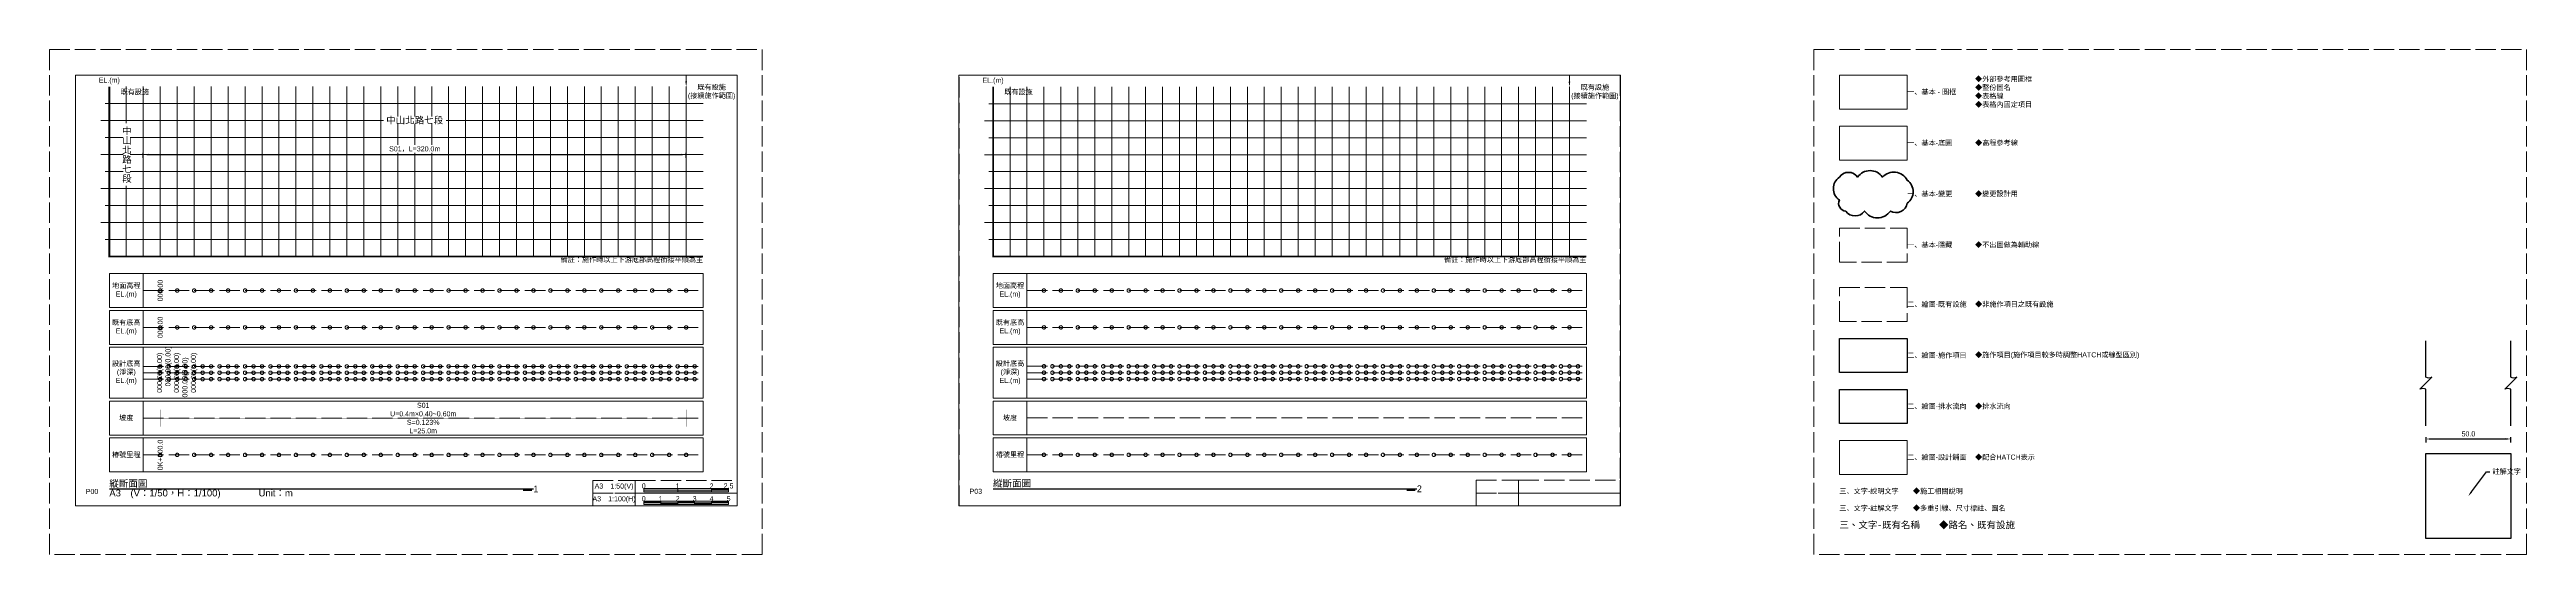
# Paper-space layout 'P03' of a CAD drawing. Extents: x -520 to 940, y 0 to 297.
# The model-space entities are those that its viewports show. They can reach past a viewport. Long polylines and large blocks are cut down to what shows.
import ezdxf
from ezdxf import colors
from ezdxf.entities.mleader import LeaderData, LeaderLine
from ezdxf.math import Vec2, Vec3

# ---------------------------------------------------------------- set-up
doc = ezdxf.new("R2010")
doc.units = 0
doc.header["$MEASUREMENT"] = 0
doc.linetypes.add('ACAD_ISO02W100', pattern=[15, 12, -3])
for name, color, linetype, lineweight in [('一、1.基本-圖框', 7, 'Continuous', 20), ('一、2.基本-底圖', 9, 'Continuous', 20), ('一、3.基本-變更', 1, 'Continuous', 50), ('三、1.文字-說明文字', 2, 'Continuous', 30), ('三、3.文字-註解文字', 2, 'Continuous', 30), ('二、2.繪圖-施作項目', 181, 'Continuous', 30), ('二、3.繪圖-排水流向', 170, 'Continuous', 30), ('二、4.繪圖-設計鋪面', 40, 'Continuous', 20)]:
    doc.layers.add(name, color=color, linetype=linetype, lineweight=lineweight)
doc.layers.add('一、4.基本-隱藏', color=9, linetype='ACAD_ISO02W100', lineweight=20, plot=False)
doc.layers.add('三、4.文字-既有名稱', color=7, linetype='Continuous', lineweight=20, transparency=0.5)
doc.layers.add('二、1.繪圖-既有構造物', color=4, linetype='Continuous', lineweight=20, transparency=0.5)
doc.styles.get("Standard").update_dxf_attribs({"font": 'arial.ttf'})
doc.styles.add('既有名稱', font='kaiu.ttf', dxfattribs={"height": 4})
doc.styles.add('機動調整', font='kaiu.ttf')
doc.styles.add('次圖名', font='MS PGothic.ttf', dxfattribs={"height": 4})
doc.styles.add('註解文字', font='MS PGothic.ttf', dxfattribs={"height": 3})
doc.styles.add('說明文字', font='MS PGothic.ttf', dxfattribs={"height": 3})
doc.dimstyles.new('註解文字', dxfattribs={"dimtxt": 3, "dimasz": 3, "dimexe": 1, "dimexo": 0, "dimgap": 1.5, "dimtad": 2, "dimdec": 1, "dimzin": 0, "dimdsep": 46, "dimtxsty": '註解文字', "dimcen": 0.1, "dimclrd": 256, "dimclre": 256, "dimclrt": 256, "dimadec": 0, "dimazin": 0, "dimtfac": 1, "dimtdec": 1, "dimtofl": 0, "dimtmove": 0, "dimatfit": 3, "dimfxl": 2, "dimfxlon": 1, "dimtfill": 1, "dimtolj": 1, "dimtzin": 0, "dimlwd": -1, "dimlwe": -1, "dimarcsym": 1})

# ---------------------------------------------------------------- blocks, each defined once
blk = doc.blocks.new('*D1')
at = {"layer": 'Defpoints', "color": 0, "transparency": 16777216}
for p in [(880.8, 59.4), (930.8, 67.9), (930.8, 59.4)]:
    blk.add_point(p, dxfattribs=at)
at = {"layer": '三、3.文字-註解文字', "transparency": 16777216}
for p, q in [((880.8, 65.9), (880.8, 68.9)), ((883.8, 67.9), (927.8, 67.9)), ((930.8, 65.9), (930.8, 68.9))]:
    blk.add_line(p, q, dxfattribs=at)
for points in [[(883.8, 68.4), (883.8, 67.4), (880.8, 67.9)], [(927.8, 68.4), (927.8, 67.4), (930.8, 67.9)]]:
    blk.add_solid(points, dxfattribs=at)
at = {"layer": '三、3.文字-註解文字', "transparency": 16777216, "insert": (905.8, 70.9), "char_height": 3, "attachment_point": 5, "style": '註解文字', "bg_fill": 3, "box_fill_scale": 1.25, "bg_fill_color": 256, "bg_fill_true_color": 13158600, "bg_fill_transparency": 0}
blk.add_mtext('\\A1;50.0', dxfattribs=at)
blk = doc.blocks.new('*U2')
at = {"layer": '一、4.基本-隱藏'}
blk.add_circle((10, 0), 1, dxfattribs=at)
blk = doc.blocks.new('*U3')
at = {"layer": '一、4.基本-隱藏', "color": 0, "linetype": 'ByBlock', "lineweight": -2, "transparency": 16777216}
for p in [(40, 126.75), (50, 126.75), (60, 126.75), (70, 126.75), (80, 126.75), (90, 126.75), (100, 126.75), (110, 126.75), (120, 126.75), (130, 126.75), (140, 126.75), (150, 126.75), (160, 126.75), (170, 126.75), (180, 126.75), (190, 126.75), (200, 126.75), (210, 126.75), (220, 126.75), (230, 126.75), (240, 126.75), (250, 126.75), (260, 126.75), (270, 126.75), (280, 126.75), (290, 126.75), (300, 126.75), (310, 126.75), (320, 126.75), (330, 126.75), (340, 126.75), (350, 126.75)]:
    blk.add_blockref('*U2', p, dxfattribs=at)
blk = doc.blocks.new('*U4')
at = {"layer": '一、4.基本-隱藏'}
blk.add_circle((10, 0), 1, dxfattribs=at)
blk = doc.blocks.new('*U5')
at = {"layer": '一、4.基本-隱藏', "color": 0, "linetype": 'ByBlock', "lineweight": -2, "transparency": 16777216}
for p in [(40, 105.0625), (50, 105.0625), (60, 105.0625), (70, 105.0625), (80, 105.0625), (90, 105.0625), (100, 105.0625), (110, 105.0625), (120, 105.0625), (130, 105.0625), (140, 105.0625), (150, 105.0625), (160, 105.0625), (170, 105.0625), (180, 105.0625), (190, 105.0625), (200, 105.0625), (210, 105.0625), (220, 105.0625), (230, 105.0625), (240, 105.0625), (250, 105.0625), (260, 105.0625), (270, 105.0625), (280, 105.0625), (290, 105.0625), (300, 105.0625), (310, 105.0625), (320, 105.0625), (330, 105.0625), (340, 105.0625), (350, 105.0625)]:
    blk.add_blockref('*U4', p, dxfattribs=at)
blk = doc.blocks.new('*U6')
at = {"layer": '一、4.基本-隱藏'}
blk.add_circle((10, 0), 1, dxfattribs=at)
blk = doc.blocks.new('*U7')
at = {"layer": '一、4.基本-隱藏', "color": 0, "linetype": 'ByBlock', "lineweight": -2, "transparency": 16777216}
for p in [(40, 78.375), (45, 78.375), (50, 78.375), (55, 78.375), (60, 78.375), (65, 78.375), (70, 78.375), (75, 78.375), (80, 78.375), (85, 78.375), (90, 78.375), (95, 78.375), (100, 78.375), (105, 78.375), (110, 78.375), (115, 78.375), (120, 78.375), (125, 78.375), (130, 78.375), (135, 78.375), (140, 78.375), (145, 78.375), (150, 78.375), (155, 78.375), (160, 78.375), (165, 78.375), (170, 78.375), (175, 78.375), (180, 78.375), (185, 78.375), (190, 78.375), (195, 78.375), (200, 78.375), (205, 78.375), (210, 78.375), (215, 78.375), (220, 78.375), (225, 78.375), (230, 78.375), (235, 78.375), (240, 78.375), (245, 78.375), (250, 78.375), (255, 78.375), (260, 78.375), (265, 78.375), (270, 78.375), (275, 78.375), (280, 78.375), (285, 78.375), (290, 78.375), (295, 78.375), (300, 78.375), (305, 78.375), (310, 78.375), (315, 78.375), (320, 78.375), (325, 78.375), (330, 78.375), (335, 78.375), (340, 78.375), (345, 78.375), (350, 78.375), (355, 78.375)]:
    blk.add_blockref('*U6', p, dxfattribs=at)
blk = doc.blocks.new('*U8')
at = {"layer": '一、4.基本-隱藏'}
blk.add_circle((10, 0), 1, dxfattribs=at)
blk = doc.blocks.new('*U9')
at = {"layer": '一、4.基本-隱藏', "color": 0, "linetype": 'ByBlock', "lineweight": -2, "transparency": 16777216}
for p in [(40, 30), (50, 30), (60, 30), (70, 30), (80, 30), (90, 30), (100, 30), (110, 30), (120, 30), (130, 30), (140, 30), (150, 30), (160, 30), (170, 30), (180, 30), (190, 30), (200, 30), (210, 30), (220, 30), (230, 30), (240, 30), (250, 30), (260, 30), (270, 30), (280, 30), (290, 30), (300, 30), (310, 30), (320, 30), (330, 30), (340, 30), (350, 30)]:
    blk.add_blockref('*U8', p, dxfattribs=at)
blk = doc.blocks.new('*D10')
at = {"layer": 'Defpoints', "color": 0, "transparency": 16777216}
for p in [(360, 206.8), (40, 166.8), (360, 166.8)]:
    blk.add_point(p, dxfattribs=at)
at = {"layer": '三、3.文字-註解文字', "transparency": 16777216}
for p, q in [((40, 204.8), (40, 207.8)), ((43, 206.8), (357, 206.8)), ((360, 204.8), (360, 207.8))]:
    blk.add_line(p, q, dxfattribs=at)
for points in [[(43, 207.2), (43, 206.2), (40, 206.8)], [(357, 207.2), (357, 206.2), (360, 206.8)]]:
    blk.add_solid(points, dxfattribs=at)
at = {"layer": '三、3.文字-註解文字', "transparency": 16777216, "insert": (200, 209.9), "char_height": 3, "attachment_point": 5, "style": '註解文字', "bg_fill": 3, "box_fill_scale": 1.25, "bg_fill_color": 256, "bg_fill_true_color": 13158600, "bg_fill_transparency": 0}
blk.add_mtext('\\A1;S01，L=320.0m', dxfattribs=at)
blk = doc.blocks.new('*U15')
at = {"layer": '一、4.基本-隱藏'}
blk.add_circle((10, 0), 1, dxfattribs=at)
blk = doc.blocks.new('*U16')
at = {"layer": '一、4.基本-隱藏', "color": 0, "linetype": 'ByBlock', "lineweight": -2, "transparency": 16777216}
for p in [(40, 78.375), (45, 78.375), (50, 78.375), (55, 78.375), (60, 78.375), (65, 78.375), (70, 78.375), (75, 78.375), (80, 78.375), (85, 78.375), (90, 78.375), (95, 78.375), (100, 78.375), (105, 78.375), (110, 78.375), (115, 78.375), (120, 78.375), (125, 78.375), (130, 78.375), (135, 78.375), (140, 78.375), (145, 78.375), (150, 78.375), (155, 78.375), (160, 78.375), (165, 78.375), (170, 78.375), (175, 78.375), (180, 78.375), (185, 78.375), (190, 78.375), (195, 78.375), (200, 78.375), (205, 78.375), (210, 78.375), (215, 78.375), (220, 78.375), (225, 78.375), (230, 78.375), (235, 78.375), (240, 78.375), (245, 78.375), (250, 78.375), (255, 78.375), (260, 78.375), (265, 78.375), (270, 78.375), (275, 78.375), (280, 78.375), (285, 78.375), (290, 78.375), (295, 78.375), (300, 78.375), (305, 78.375), (310, 78.375), (315, 78.375), (320, 78.375), (325, 78.375), (330, 78.375), (335, 78.375), (340, 78.375), (345, 78.375), (350, 78.375), (355, 78.375)]:
    blk.add_blockref('*U15', p, dxfattribs=at)
blk = doc.blocks.new('*U17')
at = {"layer": '一、4.基本-隱藏'}
blk.add_circle((10, 0), 1, dxfattribs=at)
blk = doc.blocks.new('*U18')
at = {"layer": '一、4.基本-隱藏', "color": 0, "linetype": 'ByBlock', "lineweight": -2, "transparency": 16777216}
for p in [(40, 78.375), (45, 78.375), (50, 78.375), (55, 78.375), (60, 78.375), (65, 78.375), (70, 78.375), (75, 78.375), (80, 78.375), (85, 78.375), (90, 78.375), (95, 78.375), (100, 78.375), (105, 78.375), (110, 78.375), (115, 78.375), (120, 78.375), (125, 78.375), (130, 78.375), (135, 78.375), (140, 78.375), (145, 78.375), (150, 78.375), (155, 78.375), (160, 78.375), (165, 78.375), (170, 78.375), (175, 78.375), (180, 78.375), (185, 78.375), (190, 78.375), (195, 78.375), (200, 78.375), (205, 78.375), (210, 78.375), (215, 78.375), (220, 78.375), (225, 78.375), (230, 78.375), (235, 78.375), (240, 78.375), (245, 78.375), (250, 78.375), (255, 78.375), (260, 78.375), (265, 78.375), (270, 78.375), (275, 78.375), (280, 78.375), (285, 78.375), (290, 78.375), (295, 78.375), (300, 78.375), (305, 78.375), (310, 78.375), (315, 78.375), (320, 78.375), (325, 78.375), (330, 78.375), (335, 78.375), (340, 78.375), (345, 78.375), (350, 78.375), (355, 78.375)]:
    blk.add_blockref('*U17', p, dxfattribs=at)
blk = doc.blocks.new('*U35')
at = {"layer": '一、4.基本-隱藏'}
blk.add_circle((10, 0), 1, dxfattribs=at)
blk = doc.blocks.new('*U36')
at = {"layer": '一、4.基本-隱藏', "color": 0, "linetype": 'ByBlock', "lineweight": -2, "transparency": 16777216}
for p in [(40, -473.25), (50, -473.25), (60, -473.25), (70, -473.25), (80, -473.25), (90, -473.25), (100, -473.25), (110, -473.25), (120, -473.25), (130, -473.25), (140, -473.25), (150, -473.25), (160, -473.25), (170, -473.25), (180, -473.25), (190, -473.25), (200, -473.25), (210, -473.25), (220, -473.25), (230, -473.25), (240, -473.25), (250, -473.25), (260, -473.25), (270, -473.25), (280, -473.25), (290, -473.25), (300, -473.25), (310, -473.25), (320, -473.25), (330, -473.25), (340, -473.25), (350, -473.25)]:
    blk.add_blockref('*U35', p, dxfattribs=at)
blk = doc.blocks.new('*U37')
at = {"layer": '一、4.基本-隱藏'}
blk.add_circle((10, 0), 1, dxfattribs=at)
blk = doc.blocks.new('*U38')
at = {"layer": '一、4.基本-隱藏', "color": 0, "linetype": 'ByBlock', "lineweight": -2, "transparency": 16777216}
for p in [(40, -494.9375), (50, -494.9375), (60, -494.9375), (70, -494.9375), (80, -494.9375), (90, -494.9375), (100, -494.9375), (110, -494.9375), (120, -494.9375), (130, -494.9375), (140, -494.9375), (150, -494.9375), (160, -494.9375), (170, -494.9375), (180, -494.9375), (190, -494.9375), (200, -494.9375), (210, -494.9375), (220, -494.9375), (230, -494.9375), (240, -494.9375), (250, -494.9375), (260, -494.9375), (270, -494.9375), (280, -494.9375), (290, -494.9375), (300, -494.9375), (310, -494.9375), (320, -494.9375), (330, -494.9375), (340, -494.9375), (350, -494.9375)]:
    blk.add_blockref('*U37', p, dxfattribs=at)
blk = doc.blocks.new('*U39')
at = {"layer": '一、4.基本-隱藏'}
blk.add_circle((10, 0), 1, dxfattribs=at)
blk = doc.blocks.new('*U40')
at = {"layer": '一、4.基本-隱藏', "color": 0, "linetype": 'ByBlock', "lineweight": -2, "transparency": 16777216}
for p in [(40, -521.625), (45, -521.625), (50, -521.625), (55, -521.625), (60, -521.625), (65, -521.625), (70, -521.625), (75, -521.625), (80, -521.625), (85, -521.625), (90, -521.625), (95, -521.625), (100, -521.625), (105, -521.625), (110, -521.625), (115, -521.625), (120, -521.625), (125, -521.625), (130, -521.625), (135, -521.625), (140, -521.625), (145, -521.625), (150, -521.625), (155, -521.625), (160, -521.625), (165, -521.625), (170, -521.625), (175, -521.625), (180, -521.625), (185, -521.625), (190, -521.625), (195, -521.625), (200, -521.625), (205, -521.625), (210, -521.625), (215, -521.625), (220, -521.625), (225, -521.625), (230, -521.625), (235, -521.625), (240, -521.625), (245, -521.625), (250, -521.625), (255, -521.625), (260, -521.625), (265, -521.625), (270, -521.625), (275, -521.625), (280, -521.625), (285, -521.625), (290, -521.625), (295, -521.625), (300, -521.625), (305, -521.625), (310, -521.625), (315, -521.625), (320, -521.625), (325, -521.625), (330, -521.625), (335, -521.625), (340, -521.625), (345, -521.625), (350, -521.625), (355, -521.625)]:
    blk.add_blockref('*U39', p, dxfattribs=at)
blk = doc.blocks.new('*U41')
at = {"layer": '一、4.基本-隱藏'}
blk.add_circle((10, 0), 1, dxfattribs=at)
blk = doc.blocks.new('*U42')
at = {"layer": '一、4.基本-隱藏', "color": 0, "linetype": 'ByBlock', "lineweight": -2, "transparency": 16777216}
for p in [(40, -570), (50, -570), (60, -570), (70, -570), (80, -570), (90, -570), (100, -570), (110, -570), (120, -570), (130, -570), (140, -570), (150, -570), (160, -570), (170, -570), (180, -570), (190, -570), (200, -570), (210, -570), (220, -570), (230, -570), (240, -570), (250, -570), (260, -570), (270, -570), (280, -570), (290, -570), (300, -570), (310, -570), (320, -570), (330, -570), (340, -570), (350, -570)]:
    blk.add_blockref('*U41', p, dxfattribs=at)
blk = doc.blocks.new('*U33')
at = {"layer": '一、4.基本-隱藏'}
blk.add_circle((10, 0), 1, dxfattribs=at)
blk = doc.blocks.new('*U34')
at = {"layer": '一、4.基本-隱藏', "color": 0, "linetype": 'ByBlock', "lineweight": -2, "transparency": 16777216}
for p in [(40, 78.375), (45, 78.375), (50, 78.375), (55, 78.375), (60, 78.375), (65, 78.375), (70, 78.375), (75, 78.375), (80, 78.375), (85, 78.375), (90, 78.375), (95, 78.375), (100, 78.375), (105, 78.375), (110, 78.375), (115, 78.375), (120, 78.375), (125, 78.375), (130, 78.375), (135, 78.375), (140, 78.375), (145, 78.375), (150, 78.375), (155, 78.375), (160, 78.375), (165, 78.375), (170, 78.375), (175, 78.375), (180, 78.375), (185, 78.375), (190, 78.375), (195, 78.375), (200, 78.375), (205, 78.375), (210, 78.375), (215, 78.375), (220, 78.375), (225, 78.375), (230, 78.375), (235, 78.375), (240, 78.375), (245, 78.375), (250, 78.375), (255, 78.375), (260, 78.375), (265, 78.375), (270, 78.375), (275, 78.375), (280, 78.375), (285, 78.375), (290, 78.375), (295, 78.375), (300, 78.375), (305, 78.375), (310, 78.375), (315, 78.375), (320, 78.375), (325, 78.375), (330, 78.375), (335, 78.375), (340, 78.375), (345, 78.375), (350, 78.375), (355, 78.375)]:
    blk.add_blockref('*U33', p, dxfattribs=at)
blk = doc.blocks.new('*U31')
at = {"layer": '一、4.基本-隱藏'}
blk.add_circle((10, 0), 1, dxfattribs=at)
blk = doc.blocks.new('*U32')
at = {"layer": '一、4.基本-隱藏', "color": 0, "linetype": 'ByBlock', "lineweight": -2, "transparency": 16777216}
for p in [(40, 78.375), (45, 78.375), (50, 78.375), (55, 78.375), (60, 78.375), (65, 78.375), (70, 78.375), (75, 78.375), (80, 78.375), (85, 78.375), (90, 78.375), (95, 78.375), (100, 78.375), (105, 78.375), (110, 78.375), (115, 78.375), (120, 78.375), (125, 78.375), (130, 78.375), (135, 78.375), (140, 78.375), (145, 78.375), (150, 78.375), (155, 78.375), (160, 78.375), (165, 78.375), (170, 78.375), (175, 78.375), (180, 78.375), (185, 78.375), (190, 78.375), (195, 78.375), (200, 78.375), (205, 78.375), (210, 78.375), (215, 78.375), (220, 78.375), (225, 78.375), (230, 78.375), (235, 78.375), (240, 78.375), (245, 78.375), (250, 78.375), (255, 78.375), (260, 78.375), (265, 78.375), (270, 78.375), (275, 78.375), (280, 78.375), (285, 78.375), (290, 78.375), (295, 78.375), (300, 78.375), (305, 78.375), (310, 78.375), (315, 78.375), (320, 78.375), (325, 78.375), (330, 78.375), (335, 78.375), (340, 78.375), (345, 78.375), (350, 78.375), (355, 78.375)]:
    blk.add_blockref('*U31', p, dxfattribs=at)

msp = doc.modelspace()

# ---------------------------------------------------------------- hatches: boundary and pattern name
at = {"layer": '一、1.基本-圖框'}
h = msp.add_hatch(color=256, dxfattribs=at)
h.dxf.hatch_style = 1
h.paths.add_polyline_path([(335, 10.25), (335, 9.25), (355, 9.25), (355, 10.25)])
h = msp.add_hatch(color=256, dxfattribs=at)
h.dxf.hatch_style = 1
h.paths.add_polyline_path([(335, 2.75), (335, 1.75), (345, 1.75), (345, 2.75)])
h = msp.add_hatch(color=256, dxfattribs=at)
h.dxf.hatch_style = 1
h.paths.add_polyline_path([(345, 1.75), (345, 0.75), (355, 0.75), (355, 1.75)])
h = msp.add_hatch(color=256, dxfattribs=at)
h.dxf.hatch_style = 1
h.paths.add_polyline_path([(355, 9.25), (355, 8.25), (375, 8.25), (375, 9.25)])
h = msp.add_hatch(color=256, dxfattribs=at)
h.dxf.hatch_style = 1
h.paths.add_polyline_path([(355, 2.75), (355, 1.75), (365, 1.75), (365, 2.75)])
h = msp.add_hatch(color=256, dxfattribs=at)
h.dxf.hatch_style = 1
h.paths.add_polyline_path([(375, 0.75), (375, 1.75), (365, 1.75), (365, 0.75)])
h = msp.add_hatch(color=256, dxfattribs=at)
h.dxf.hatch_style = 1
h.paths.add_polyline_path([(375, 10.25), (375, 9.25), (385, 9.25), (385, 10.25)])
h = msp.add_hatch(color=256, dxfattribs=at)
h.dxf.hatch_style = 1
h.paths.add_polyline_path([(375, 2.75), (375, 1.75), (385, 1.75), (385, 2.75)])

# ---------------------------------------------------------------- linework, layer by layer
for points in [[(20, 236.75), (17.5, 236.75)], [(20, 226.75), (15, 226.75)], [(20, 206.75), (15, 206.75)], [(20, 216.75), (17.5, 216.75)], [(20, 196.75), (17.5, 196.75)], [(20, 186.75), (15, 186.75)], [(20, 176.75), (17.5, 176.75)], [(20, 166.75), (15, 166.75)], [(20, 166.75), (370, 166.75)], [(20, 156.75), (17.5, 156.75)], [(335, 9.25), (385, 9.25)], [(335, 1.75), (385, 1.75)], [(345, 0.75), (345, 2.75)], [(355, 8.25), (355, 10.25)], [(355, 0.75), (355, 2.75)], [(365, 0.75), (365, 2.75)], [(375, 8.25), (375, 10.25)], [(375, 0.75), (375, 2.75)], [(20, -363.25), (17.5, -363.25)], [(20, -373.25), (15, -373.25)], [(20, -393.25), (15, -393.25)], [(20, -383.25), (17.5, -383.25)], [(20, -403.25), (17.5, -403.25)], [(20, -413.25), (15, -413.25)], [(20, -423.25), (17.5, -423.25)], [(20, -433.25), (15, -433.25)], [(20, -433.25), (370, -433.25)], [(20, -443.25), (17.5, -443.25)]]:
    msp.add_lwpolyline(points, dxfattribs=at)
at = {"layer": '一、1.基本-圖框', "const_width": 1}
for points in [[(370, 146.75), (20, 146.75), (20, 246.75)], [(370, -453.25), (20, -453.25), (20, -353.25)]]:
    msp.add_lwpolyline(points, dxfattribs=at)
at = {"layer": '一、1.基本-圖框'}
for points in [[(20, 136.75), (40, 136.75), (40, 116.75), (20, 116.75)], [(40, 136.75), (370, 136.75), (370, 116.75), (40, 116.75)], [(20, 115.06), (40, 115.06), (40, 95.06), (20, 95.06)], [(40, 115.06), (370, 115.06), (370, 95.06), (40, 95.06)], [(20, 93.38), (40, 93.38), (40, 63.38), (20, 63.38)], [(40, 93.38), (370, 93.38), (370, 63.38), (40, 63.38)], [(20, 61.69), (40, 61.69), (40, 41.69), (20, 41.69)], [(40, 61.69), (370, 61.69), (370, 41.69), (40, 41.69)], [(20, 40), (40, 40), (40, 20), (20, 20)], [(40, 40), (370, 40), (370, 20), (40, 20)], [(335, 10.25), (385, 10.25), (385, 8.25), (335, 8.25)], [(385, 2.75), (385, 0.75), (335, 0.75), (335, 2.75)], [(20, -463.25), (40, -463.25), (40, -483.25), (20, -483.25)], [(40, -463.25), (370, -463.25), (370, -483.25), (40, -483.25)], [(20, -484.94), (40, -484.94), (40, -504.94), (20, -504.94)], [(40, -484.94), (370, -484.94), (370, -504.94), (40, -504.94)], [(20, -506.62), (40, -506.62), (40, -536.62), (20, -536.62)], [(40, -506.62), (370, -506.62), (370, -536.62), (40, -536.62)], [(20, -538.31), (40, -538.31), (40, -558.31), (20, -558.31)], [(40, -538.31), (370, -538.31), (370, -558.31), (40, -558.31)], [(20, -560), (40, -560), (40, -580), (20, -580)], [(40, -560), (370, -560), (370, -580), (40, -580)]]:
    msp.add_lwpolyline(points, close=True, dxfattribs=at)
at = {"layer": '一、2.基本-底圖'}
for points in [[(20, 236.75), (370, 236.75)], [(30, 246.75), (30, 146.75)], [(40, 246.75), (40, 146.75)], [(50, 246.75), (50, 146.75)], [(60, 246.75), (60, 146.75)], [(70, 246.75), (70, 146.75)], [(80, 246.75), (80, 146.75)], [(90, 246.75), (90, 146.75)], [(100, 246.75), (100, 146.75)], [(110, 246.75), (110, 146.75)], [(120, 246.75), (120, 146.75)], [(130, 246.75), (130, 146.75)], [(140, 246.75), (140, 146.75)], [(150, 246.75), (150, 146.75)], [(160, 246.75), (160, 146.75)], [(170, 246.75), (170, 146.75)], [(180, 246.75), (180, 146.75)], [(190, 246.75), (190, 146.75)], [(200, 246.75), (200, 146.75)], [(210, 246.75), (210, 146.75)], [(220, 246.75), (220, 146.75)], [(230, 246.75), (230, 146.75)], [(240, 246.75), (240, 146.75)], [(250, 246.75), (250, 146.75)], [(260, 246.75), (260, 146.75)], [(270, 246.75), (270, 146.75)], [(280, 246.75), (280, 146.75)], [(290, 246.75), (290, 146.75)], [(300, 246.75), (300, 146.75)], [(310, 246.75), (310, 146.75)], [(320, 246.75), (320, 146.75)], [(330, 246.75), (330, 146.75)], [(340, 246.75), (340, 146.75)], [(350, 246.75), (350, 146.75)], [(360, 246.75), (360, 146.75)], [(20, 226.75), (370, 226.75)], [(20, 216.75), (370, 216.75)], [(20, 206.75), (370, 206.75)], [(20, 196.75), (370, 196.75)], [(20, 186.75), (370, 186.75)], [(20, 176.75), (370, 176.75)], [(20, 166.75), (370, 166.75)], [(20, 156.75), (370, 156.75)], [(20, -363.25), (370, -363.25)], [(30, -353.25), (30, -453.25)], [(40, -353.25), (40, -453.25)], [(50, -353.25), (50, -453.25)], [(60, -353.25), (60, -453.25)], [(70, -353.25), (70, -453.25)], [(80, -353.25), (80, -453.25)], [(90, -353.25), (90, -453.25)], [(100, -353.25), (100, -453.25)], [(110, -353.25), (110, -453.25)], [(120, -353.25), (120, -453.25)], [(130, -353.25), (130, -453.25)], [(140, -353.25), (140, -453.25)], [(150, -353.25), (150, -453.25)], [(160, -353.25), (160, -453.25)], [(170, -353.25), (170, -453.25)], [(180, -353.25), (180, -453.25)], [(190, -353.25), (190, -453.25)], [(200, -353.25), (200, -453.25)], [(210, -353.25), (210, -453.25)], [(220, -353.25), (220, -453.25)], [(230, -353.25), (230, -453.25)], [(240, -353.25), (240, -453.25)], [(250, -353.25), (250, -453.25)], [(260, -353.25), (260, -453.25)], [(270, -353.25), (270, -453.25)], [(280, -353.25), (280, -453.25)], [(290, -353.25), (290, -453.25)], [(300, -353.25), (300, -453.25)], [(310, -353.25), (310, -453.25)], [(320, -353.25), (320, -453.25)], [(330, -353.25), (330, -453.25)], [(340, -353.25), (340, -453.25)], [(350, -353.25), (350, -453.25)], [(360, -353.25), (360, -453.25)], [(20, -373.25), (370, -373.25)], [(20, -383.25), (370, -383.25)], [(20, -393.25), (370, -393.25)], [(20, -403.25), (370, -403.25)], [(20, -413.25), (370, -413.25)], [(20, -423.25), (370, -423.25)], [(20, -433.25), (370, -433.25)], [(20, -443.25), (370, -443.25)]]:
    msp.add_lwpolyline(points, dxfattribs=at)
at = {"layer": '一、4.基本-隱藏'}
for points in [[(0, 253.5), (390, 253.5), (390, 0), (0, 0)], [(305, 15), (330, 15), (330, 7.5), (305, 7.5)], [(330, 15), (390, 15), (390, 7.5), (330, 7.5)], [(305, 7.5), (330, 7.5), (330, 0), (305, 0)], [(330, 7.5), (390, 7.5), (390, 0), (330, 0)], [(0, -346.5), (390, -346.5), (390, -600), (0, -600)], [(305, -585), (330, -585), (330, -592.5), (305, -592.5)], [(305, -592.5), (330, -592.5), (330, -600), (305, -600)], [(330, -585), (390, -585), (390, -592.5), (330, -592.5)], [(330, -592.5), (390, -592.5), (390, -600), (330, -600)]]:
    msp.add_lwpolyline(points, close=True, dxfattribs=at)
for points in [[(40, 126.75), (370, 126.75)], [(40, 105.06), (370, 105.06)], [(40, 82.12), (370, 82.12)], [(40, 78.38), (370, 78.38)], [(40, 74.62), (370, 74.62)], [(40, 51.69), (370, 51.69)], [(40, 30), (370, 30)], [(40, -473.25), (370, -473.25)], [(40, -494.94), (370, -494.94)], [(40, -517.88), (370, -517.88)], [(40, -521.62), (370, -521.62)], [(40, -525.38), (370, -525.38)], [(40, -548.31), (370, -548.31)], [(40, -570), (370, -570)]]:
    msp.add_lwpolyline(points, dxfattribs=at)
at = {"layer": '三、1.文字-說明文字', "const_width": 0.25}
for points in [[(50, 56.69), (50, 46.69)], [(50, 51.69), (360, 51.69)], [(360, 56.69), (360, 46.69)]]:
    msp.add_lwpolyline(points, dxfattribs=at)
at = {"layer": '三、3.文字-註解文字'}
for points in [[(20, 10), (270, 10)], [(269, 9), (264, 9)], [(20, -590), (270, -590)], [(269, -591), (264, -591)]]:
    msp.add_lwpolyline(points, dxfattribs=at)

# ---------------------------------------------------------------- block references
at = {"layer": '一、4.基本-隱藏'}
for name, p in [('*U3', (0, 0)), ('*U5', (0, 0)), ('*U18', (0, 3.75)), ('*U7', (0, 0)), ('*U16', (0, -3.75)), ('*U9', (0, 0)), ('*U36', (0, 0)), ('*U38', (0, 0)), ('*U32', (0, -596.25)), ('*U40', (0, 0)), ('*U34', (0, -603.75)), ('*U42', (0, 0))]:
    msp.add_blockref(name, p, dxfattribs=at)

# ---------------------------------------------------------------- texts
at = {"layer": '一、1.基本-圖框', "char_height": 3}
for s, width, gutter_width, insert, attachment_point, style in [('{\\fMS PGothic|b0|i0|c128|p34;EL.(m)}', 17.8344, 15, (20, 250.12), 5, '說明文字'), ('備註：施作時以上下游底部高程銜接平順為主', 84.8921, 20, (370, 144.75), 6, '機動調整'), ('地面高程\\PEL.(m)', 17.8344, 15, (30, 126.75), 5, '說明文字'), ('既有底高{\\fMS PGothic|b0|i0|c128|p34;EL.(m)}', 17.8344, 15, (30, 105.06), 5, '說明文字'), ('設計底高\\P(淨深)\\PEL.(m)', 17.8344, 15, (30, 78.38), 5, '說明文字'), ('坡度', 17.8344, 15, (30, 51.69), 5, '說明文字'), ('樁號里程', 17.8344, 15, (30, 30), 5, '說明文字'), ('1', 3.3882, 15, (345, 2.75), 8, '註解文字'), ('2', 3.3882, 15, (355, 2.75), 8, '註解文字'), ('1', 3.3882, 15, (355, 10.25), 8, '註解文字'), ('3', 3.3882, 15, (365, 2.75), 8, '註解文字'), ('4', 3.3882, 15, (375, 2.75), 8, '註解文字'), ('2', 3.3882, 15, (375, 10.25), 8, '註解文字'), ('2.5', 3.3882, 15, (385, 10.25), 8, '註解文字'), ('5', 3.3882, 15, (385, 2.75), 8, '註解文字'), ('{\\fMS PGothic|b0|i0|c128|p34;EL.(m)}', 17.8344, 15, (20, -349.88), 5, '說明文字'), ('備註：施作時以上下游底部高程銜接平順為主', 84.8921, 20, (370, -455.25), 6, '機動調整'), ('地面高程\\PEL.(m)', 17.8344, 15, (30, -473.25), 5, '說明文字'), ('既有底高{\\fMS PGothic|b0|i0|c128|p34;EL.(m)}', 17.8344, 15, (30, -494.94), 5, '說明文字'), ('設計底高\\P(淨深)\\PEL.(m)', 17.8344, 15, (30, -521.62), 5, '說明文字'), ('坡度', 17.8344, 15, (30, -548.31), 5, '說明文字'), ('樁號里程', 17.8344, 15, (30, -570), 5, '說明文字')]:
    msp.add_mtext_dynamic_manual_height_columns(s, width=width, gutter_width=gutter_width, heights=[0], dxfattribs=dict(at, insert=insert, attachment_point=attachment_point, style=style))
for s, width, insert, attachment_point in [('{\\fMS PGothic|b0|i0|c128|p34;A3\u30001:100(}H{\\fMS PGothic|b0|i0|c128|p34;)}', 23.3155, (317.5, 3.75), 5), ('{\\fMS PGothic|b0|i0|c128|p34;A3\u30001:}5{\\fMS PGothic|b0|i0|c128|p34;0(V)}', 23.6132, (317.5, 11.25), 5), ('{\\fMS PGothic|b0|i0|c128|p34;0}', 3.3882, (335, 10.25), 8), ('{\\fMS PGothic|b0|i0|c128|p34;0}', 3.3882, (335, 2.75), 8)]:
    msp.add_mtext_dynamic_manual_height_columns(s, width=width, gutter_width=15, heights=[0], dxfattribs=dict(at, insert=insert, attachment_point=attachment_point))
at = {"layer": '一、1.基本-圖框', "char_height": 3, "width": 3.3882, "attachment_point": 8, "style": '次圖名'}
for insert in [(335, 10.25), (335, 10.25), (335, 10.25), (335, 10.25), (335, 10.25), (335, 10.25), (335, 10.25), (335, 10.25), (335, 10.25), (335, 2.75), (335, 2.75), (335, 2.75), (335, 2.75), (335, 2.75), (335, 2.75), (335, 2.75), (335, 2.75), (335, 2.75)]:
    msp.add_mtext('0', dxfattribs=dict(at, insert=insert))
at = {"layer": '一、4.基本-隱藏', "char_height": 3, "style": '說明文字'}
for s, width, insert, attachment_point in [('{\\fMS PGothic|b0|i0|c128|p34;既有設施}\\P(接續施作範圍)', 30.6621, (375, 243.5), 5), ('既有設施', 17.9393, (35, 243.5), 5), ('P00', 4.1773, (13.5, 8.5), 6), ('既有設施', 17.9393, (35, -356.5), 5), ('{\\fMS PGothic|b0|i0|c128|p34;既有設施}\\P(接續施作範圍)', 30.6621, (375, -356.5), 5), ('{\\fMS PGothic|b0|i0|c128|p34;P0}3', 4.1773, (13.5, -591.5), 6)]:
    msp.add_mtext_dynamic_manual_height_columns(s, width=width, gutter_width=15, heights=[0], dxfattribs=dict(at, insert=insert, attachment_point=attachment_point))
at = {"layer": '三、1.文字-說明文字', "char_height": 3, "attachment_point": 5, "rotation": 90}
for s, insert in [('{\\fMS PGothic|b0|i0|c128|p34;000.00}', (50, 126.75)), ('{\\fMS PGothic|b0|i0|c128|p34;000.00}', (50, 105.06)), ('{\\fMS PGothic|b0|i0|c128|p34;000.00}(0.00)', (50, 78.38)), ('{\\fMS PGothic|b0|i0|c128|p34;000.00}(0.00)', (55, 82.12)), ('{\\fMS PGothic|b0|i0|c128|p34;000.00}(0.00)', (60, 78.38)), ('{\\fMS PGothic|b0|i0|c128|p34;000.00}(0.00)', (70, 78.38)), ('{\\fMS PGothic|b0|i0|c128|p34;000.00}(0.00)', (65, 75.62)), ('0K+000.0', (50, 30))]:
    msp.add_mtext_dynamic_manual_height_columns(s, width=8.5529, gutter_width=15, heights=[0], dxfattribs=dict(at, insert=insert))
at = {"layer": '三、1.文字-說明文字', "insert": (205, 51.69), "char_height": 3, "attachment_point": 5, "style": '說明文字'}
msp.add_mtext_dynamic_manual_height_columns('{\\fMS PGothic|b0|i0|c128|p34;S01\\PU=0.4m×0.40~0.60m\\PS=0.123%\\PL=25.0m}', width=49.9266, gutter_width=15, heights=[0], dxfattribs=at)
at = {"layer": '三、3.文字-註解文字', "char_height": 4, "attachment_point": 4, "style": '次圖名'}
for s, width, insert in [('縱斷面圖', 40.7736, (20, 13)), ('1', 3, (270, 10)), ('縱斷面圖', 40.7736, (20, -587)), ('2', 3, (270, -590))]:
    msp.add_mtext_dynamic_manual_height_columns(s, width=width, gutter_width=15, heights=[0], dxfattribs=dict(at, insert=insert))
at = {"layer": '三、3.文字-註解文字', "insert": (20, 7), "char_height": 4, "attachment_point": 4}
msp.add_mtext_dynamic_manual_height_columns('A3\u3000(V：1/50，H：1/100)\u3000\u3000\u3000\u3000Unit：m', width=115.7969, gutter_width=15, heights=[0], dxfattribs=at)

# ---------------------------------------------------------------- leaders
at = {"layer": '一、4.基本-隱藏'}
ml = msp.add_multileader_mtext('Standard', dxfattribs=at)
ml.set_content('建議起始點', color=256, style='註解文字')
ml.set_leader_properties(color=256, linetype='ByLayer', lineweight=-1)
ml.build(insert=Vec2(0, 0))
ml.multileader.update_dxf_attribs({"dogleg_length": 2, "arrow_head_size": 3})
ctx = ml.context
ctx.base_point, ctx.char_height, ctx.arrow_head_size, ctx.landing_gap_size, ctx.plane_origin = Vec3(52, 273.5), 3, 3, 1.5, Vec3(50, 246.75)
notes = []
notes.append((ctx, [(0, (1, 1, 0), (50, 273.5), (1, 0), 2, [(0, [(50, 253.5)], 0, [])])]))
ctx.mtext.insert, ctx.mtext.flow_direction = Vec3(53.5, 275.26), 5
ml = msp.add_multileader_mtext('Standard', dxfattribs=at)
ml.set_content('建議終止點', color=256, style='註解文字')
ml.set_leader_properties(color=256, linetype='ByLayer', lineweight=-1)
ml.build(insert=Vec2(0, 0))
ml.multileader.update_dxf_attribs({"dogleg_length": 2, "arrow_head_size": 3})
ctx = ml.context
ctx.base_point, ctx.char_height, ctx.arrow_head_size, ctx.landing_gap_size, ctx.plane_origin = Vec3(362, 273.5), 3, 3, 1.5, Vec3(360, 246.75)
notes.append((ctx, [(0, (1, 1, 0), (360, 273.5), (1, 0), 2, [(0, [(360, 246.75)], 0, [])])]))
ctx.mtext.insert, ctx.mtext.flow_direction = Vec3(363.5, 275.26), 5
ml = msp.add_multileader_mtext('Standard', dxfattribs=at)
ml.set_content('建議起始點', color=256, style='註解文字')
ml.set_leader_properties(color=256, linetype='ByLayer', lineweight=-1)
ml.build(insert=Vec2(0, 0))
ml.multileader.update_dxf_attribs({"dogleg_length": 2, "arrow_head_size": 3})
ctx = ml.context
ctx.base_point, ctx.char_height, ctx.arrow_head_size, ctx.landing_gap_size, ctx.plane_origin = Vec3(52, -326.5), 3, 3, 1.5, Vec3(50, -353.25)
notes.append((ctx, [(0, (1, 1, 0), (50, -326.5), (1, 0), 2, [(0, [(50, -346.5)], 0, [])])]))
ctx.mtext.insert, ctx.mtext.flow_direction = Vec3(53.5, -324.74), 5
ml = msp.add_multileader_mtext('Standard', dxfattribs=at)
ml.set_content('建議終止點', color=256, style='註解文字')
ml.set_leader_properties(color=256, linetype='ByLayer', lineweight=-1)
ml.build(insert=Vec2(0, 0))
ml.multileader.update_dxf_attribs({"dogleg_length": 2, "arrow_head_size": 3})
ctx = ml.context
ctx.base_point, ctx.char_height, ctx.arrow_head_size, ctx.landing_gap_size, ctx.plane_origin = Vec3(362, -326.5), 3, 3, 1.5, Vec3(360, -353.25)
notes.append((ctx, [(0, (1, 1, 0), (360, -326.5), (1, 0), 2, [(0, [(360, -353.25)], 0, [])])]))
ctx.mtext.insert, ctx.mtext.flow_direction = Vec3(363.5, -324.74), 5
for ctx, leaders in notes:
    for number, flags, end, landing, length, lines in leaders:
        leader = LeaderData()
        leader.index, (leader.has_last_leader_line, leader.has_dogleg_vector, leader.attachment_direction) = number, flags
        leader.last_leader_point, leader.dogleg_vector, leader.dogleg_length = Vec3(end), Vec3(landing), length
        for number, points, colour, breaks in lines:
            line = LeaderLine()
            line.index, line.vertices, line.color, line.breaks = number, Vec3.list(points), colors.encode_raw_color(colour), breaks
            leader.lines.append(line)
        ctx.leaders.append(leader)

# ---------------------------------------------------------------- next in the draw order: texts
at = {"layer": '三、4.文字-既有名稱', "insert": (200, 226.75), "char_height": 4, "attachment_point": 5, "style": '既有名稱', "bg_fill": 3, "box_fill_scale": 1, "bg_fill_color": 256, "bg_fill_transparency": 0}
msp.add_mtext_dynamic_manual_height_columns('中山北路七段', width=36.7052, gutter_width=20, heights=[0], dxfattribs=at)

# ---------------------------------------------------------------- next in the draw order: dimensions: what is measured, and where the dimension line sits
at = {"layer": '三、3.文字-註解文字'}
dim = msp.add_linear_dim(base=(360, 206.75), p1=(40, 166.75), p2=(360, 166.75), text='S01，L=320.0m', dimstyle='註解文字', dxfattribs=at)
dim.commit()
dim.dimension.update_dxf_attribs({"geometry": '*D10', "text_midpoint": (200, 209.95)})

# ---------------------------------------------------------------- next in the draw order: texts
at = {"layer": '三、4.文字-既有名稱', "insert": (30, 206.75), "char_height": 4, "attachment_point": 5, "rotation": 270, "style": '既有名稱', "bg_fill": 3, "box_fill_scale": 1, "bg_fill_color": 256, "bg_fill_transparency": 0}
msp.add_mtext_dynamic_manual_height_columns('{\\f@DFKai-SB|b0|i0|c136|p65;中山北路七段}', width=36.7052, gutter_width=20, heights=[7.95], dxfattribs=at)

psp = doc.layouts.new('P03')

# ---------------------------------------------------------------- linework, layer by layer
at = {"layer": '一、1.基本-圖框'}
psp.add_lwpolyline([(535, 282), (575, 282), (575, 262), (535, 262)], close=True, dxfattribs=at)
at = {"layer": '一、2.基本-底圖'}
psp.add_lwpolyline([(535, 252), (575, 252), (575, 232), (535, 232)], close=True, dxfattribs=at)
at = {"layer": '一、3.基本-變更'}
psp.add_lwpolyline([(535, 222, 0.5205671), (535, 208.47, 0.5205671), (538.72, 202, 0.5205671), (549.81, 202, 0.5205671), (565.04, 202, 0.5205671), (575, 206.6, 0.5205671), (575, 220.17, 0.5205671), (560.41, 222, 0.5205671), (545.73, 222, 0.5205671)], format="xyb", close=True, dxfattribs=at)
at = {"layer": '一、4.基本-隱藏'}
for points in [[(-520, 297), (-100, 297), (-100, 0), (-520, 0)], [(520, 297), (940, 297), (940, 0), (520, 0)], [(535, 192), (575, 192), (575, 172), (535, 172)]]:
    psp.add_lwpolyline(points, close=True, dxfattribs=at)
at = {"layer": '二、1.繪圖-既有構造物', "linetype": 'ACAD_ISO02W100'}
psp.add_lwpolyline([(535, 157), (575, 157), (575, 137), (535, 137)], close=True, dxfattribs=at)
at = {"layer": '二、2.繪圖-施作項目'}
for points in [[(535, 127), (575, 127), (575, 107), (535, 107)], [(880.75, 59.37), (930.75, 59.37), (930.75, 9.37), (880.75, 9.37)]]:
    psp.add_lwpolyline(points, close=True, dxfattribs=at)
at = {"layer": '二、3.繪圖-排水流向'}
psp.add_lwpolyline([(535, 97), (575, 97), (575, 77), (535, 77)], close=True, dxfattribs=at)
at = {"layer": '二、4.繪圖-設計鋪面'}
psp.add_lwpolyline([(535, 67), (575, 67), (575, 47), (535, 47)], close=True, dxfattribs=at)

# ---------------------------------------------------------------- texts
at = {"layer": '一、1.基本-圖框', "char_height": 3, "attachment_point": 4, "style": '說明文字'}
for s, width, gutter_width, insert in [('{\\fMS PGothic|b0|i0|c128|p34;◆外部參考用圖框\\P◆}整份{\\fMS PGothic|b0|i0|c128|p34;圖名\\P◆表格}線\\P{\\fMS PGothic|b0|i0|c128|p34;◆}表格{\\fPMingLiU|b0|i0|c136|p18;內}固定項目', 35.8034, 15, (615, 272)), ('{\\fMS PGothic|b0|i0|c128|p34;一、基本 - 圖框}', 37.9248, 1, (575, 272))]:
    psp.add_mtext_dynamic_manual_height_columns(s, width=width, gutter_width=gutter_width, heights=[0], dxfattribs=dict(at, insert=insert))
at = {"layer": '一、2.基本-底圖', "char_height": 3, "attachment_point": 4, "style": '說明文字'}
for s, width, insert in [('{\\fMS PGothic|b0|i0|c128|p34;一、基本-底圖}', 35.056, (575, 242)), ('{\\fMS PGothic|b0|i0|c128|p34;◆}高程參考線', 31.6713, (615, 242))]:
    psp.add_mtext_dynamic_manual_height_columns(s, width=width, gutter_width=15, heights=[0], dxfattribs=dict(at, insert=insert))
at = {"layer": '一、3.基本-變更', "char_height": 3, "attachment_point": 4, "style": '說明文字'}
for s, width, insert in [('{\\fMS PGothic|b0|i0|c128|p34;一、基本-變更}', 35.5396, (575, 212)), ('{\\fMS PGothic|b0|i0|c128|p34;◆變更設計用}', 26.2316, (615, 212))]:
    psp.add_mtext_dynamic_manual_height_columns(s, width=width, gutter_width=15, heights=[0], dxfattribs=dict(at, insert=insert))
at = {"layer": '一、4.基本-隱藏', "char_height": 3, "attachment_point": 4, "style": '說明文字'}
for s, width, insert in [('{\\fMS PGothic|b0|i0|c128|p34;一、基本-隱藏}', 42.5171, (575, 182)), ('{\\fMS PGothic|b0|i0|c128|p34;◆不出圖做為輔助線}', 39.3677, (615, 182))]:
    psp.add_mtext_dynamic_manual_height_columns(s, width=width, gutter_width=15, heights=[0], dxfattribs=dict(at, insert=insert))
at = {"layer": '三、1.文字-說明文字', "insert": (535, 37), "char_height": 3, "attachment_point": 4, "style": '說明文字'}
psp.add_mtext_dynamic_manual_height_columns('{\\fMS PGothic|b0|i0|c128|p34;三、文字-\\fPMingLiU|b0|i0|c136|p18;說\\fMS PGothic|b0|i0|c128|p34;明文字\u3000\u3000◆施工相關\\fSimSun|b0|i0|c134|p2;說\\fMS PGothic|b0|i0|c128|p34;明}', width=109.1886, gutter_width=15, heights=[0], dxfattribs=at)
at = {"layer": '三、3.文字-註解文字', "insert": (535, 27), "char_height": 3, "attachment_point": 4, "style": '說明文字'}
psp.add_mtext_dynamic_manual_height_columns('{\\fMS PGothic|b0|i0|c128|p34;三、文字-註解文字\u3000\u3000◆多重引線、尺寸標註}、圖名', width=95.967, gutter_width=15, heights=[0], dxfattribs=at)
at = {"layer": '三、4.文字-既有名稱', "insert": (535, 17), "char_height": 4, "attachment_point": 4, "style": '既有名稱'}
psp.add_mtext_dynamic_manual_height_columns('三、文字-既有名稱\u3000\u3000◆路名、既有設施', width=104.3154, gutter_width=20, heights=[0], dxfattribs=at)
at = {"layer": '二、1.繪圖-既有構造物', "char_height": 3, "attachment_point": 4, "style": '說明文字'}
for s, width, insert in [('{\\fMS PGothic|b0|i0|c128|p34;二、繪圖-既有設施}', 38.8337, (575, 147)), ('{\\fMS PGothic|b0|i0|c128|p34;◆非施作項目之既有設施}', 56.1215, (615, 147))]:
    psp.add_mtext_dynamic_manual_height_columns(s, width=width, gutter_width=15, heights=[0], dxfattribs=dict(at, insert=insert))
at = {"layer": '二、2.繪圖-施作項目', "char_height": 3, "attachment_point": 4, "style": '說明文字'}
for s, width, insert in [('{\\fMS PGothic|b0|i0|c128|p34;二、繪圖-施作項目}', 45.6077, (575, 117)), ('{\\fMS PGothic|b0|i0|c128|p34;◆施作項目(施作項目較多時調整HATCH或線型區別)}', 102.679, (615, 117))]:
    psp.add_mtext_dynamic_manual_height_columns(s, width=width, gutter_width=15, heights=[0], dxfattribs=dict(at, insert=insert))
at = {"layer": '二、3.繪圖-排水流向', "char_height": 3, "attachment_point": 4, "style": '說明文字'}
for s, width, insert in [('二、繪圖-排水流向', 66.8366, (575, 87)), ('{\\fMS PGothic|b0|i0|c128|p34;◆排水流向}', 69.2408, (615, 87))]:
    psp.add_mtext_dynamic_manual_height_columns(s, width=width, gutter_width=15, heights=[0], dxfattribs=dict(at, insert=insert))
at = {"layer": '二、4.繪圖-設計鋪面', "char_height": 3, "attachment_point": 4, "style": '說明文字'}
for s, width, insert in [('{\\fMS PGothic|b0|i0|c128|p34;二、繪圖-設計鋪面}', 35.9805, (575, 57)), ('{\\fMS PGothic|b0|i0|c128|p34;◆配合HATCH表示}', 53.9089, (615, 57))]:
    psp.add_mtext_dynamic_manual_height_columns(s, width=width, gutter_width=15, heights=[0], dxfattribs=dict(at, insert=insert))

# ---------------------------------------------------------------- leaders
at = {"layer": '三、3.文字-註解文字'}
ml = psp.add_multileader_mtext('Standard', dxfattribs=at)
ml.set_content('註解文字', color=256, style='註解文字')
ml.set_leader_properties(color=256, linetype='ByLayer', lineweight=-1)
ml.build(insert=Vec2(0, 0))
ml.multileader.update_dxf_attribs({"dogleg_length": 2, "arrow_head_size": 3})
ctx = ml.context
ctx.base_point, ctx.char_height, ctx.arrow_head_size, ctx.landing_gap_size, ctx.plane_origin = Vec3(918.42, 48.59), 3, 3, 1.5, Vec3(905.75, 34.37)
notes = []
notes.append((ctx, [(0, (1, 1, 0), (916.42, 48.59), (1, 0), 2, [(0, [(905.75, 34.37)], 0, [])])]))
ctx.mtext.insert, ctx.mtext.flow_direction = Vec3(919.92, 50.29), 5
for ctx, leaders in notes:
    for number, flags, end, landing, length, lines in leaders:
        leader = LeaderData()
        leader.index, (leader.has_last_leader_line, leader.has_dogleg_vector, leader.attachment_direction) = number, flags
        leader.last_leader_point, leader.dogleg_vector, leader.dogleg_length = Vec3(end), Vec3(landing), length
        for number, points, colour, breaks in lines:
            line = LeaderLine()
            line.index, line.vertices, line.color, line.breaks = number, Vec3.list(points), colors.encode_raw_color(colour), breaks
            leader.lines.append(line)
        ctx.leaders.append(leader)

# ---------------------------------------------------------------- viewports
at = {"layer": '一、1.基本-圖框'}
psp.add_viewport(center=(-309.75, 155.25), size=(390, 253.5), view_center_point=(195, 126.75), view_height=253.5, dxfattribs=at)
at = {"layer": '一、1.基本-圖框', "view_target_point": (364.52, 137.73)}
psp.add_viewport(center=(211.03, 155.25), size=(390, 253.5), view_center_point=(-169.52, -610.98), view_height=253.6863, status=3, dxfattribs=at)

# ---------------------------------------------------------------- next in the draw order: dimensions: what is measured, and where the dimension line sits
at = {"layer": '三、3.文字-註解文字'}
dim = psp.add_linear_dim(base=(930.75, 67.89), p1=(880.75, 59.37), p2=(930.75, 59.37), dimstyle='註解文字', dxfattribs=at)
dim.commit()
dim.dimension.update_dxf_attribs({"geometry": '*D1', "text_midpoint": (905.75, 70.89)})

# ---------------------------------------------------------------- next in the draw order: linework, layer by layer
for points in [[(880.75, 75.66), (880.75, 97.12, 0.2828427), (877.21, 97.12), (884.29, 104.19, -0.2828427), (880.75, 104.19), (880.75, 125.66)], [(930.75, 75.66), (930.75, 97.12, 0.2828427), (927.21, 97.12), (934.29, 104.19, -0.2828427), (930.75, 104.19), (930.75, 125.66)]]:
    psp.add_lwpolyline(points, format="xyb", dxfattribs=at)

doc.saveas('drawing.dxf')
